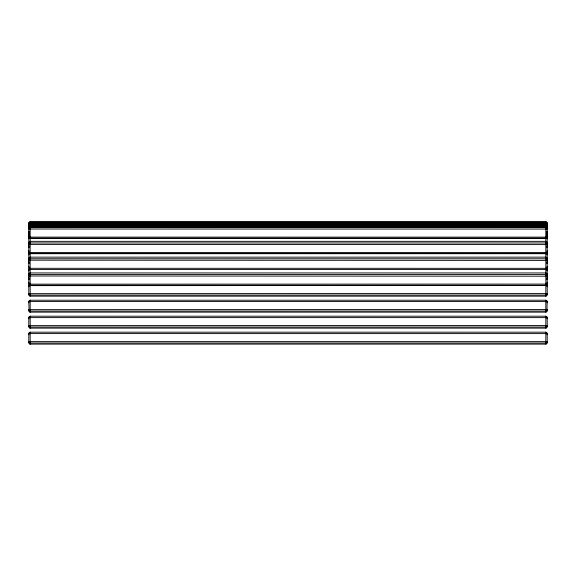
<?xml version="1.0" encoding="UTF-8"?>
<svg xmlns="http://www.w3.org/2000/svg" width="576" height="576" viewBox="0 0 576 576"><rect width="100%" height="100%" fill="white"/><g stroke="black" fill="none" stroke-linecap="round" stroke-linejoin="round"><path stroke-width="0.86" d="M29.102 242.582L28.836 242.698A1.44 1.411 0 0 1 30.24 241.351L545.76 241.351A1.44 1.411 0 0 1 547.2 242.762L547.178 242.712M28.8 250.661L28.814 250.618A1.44 1.411 0 0 0 29.102 251.525M28.814 258.516L28.8 258.559A1.44 1.411 0 0 1 30.24 257.148L545.76 257.148A1.44 1.411 0 0 1 547.2 258.559L547.164 258.494M28.814 266.414L28.8 266.458A1.44 1.411 0 0 0 29.102 267.322M29.102 274.176L28.836 274.291A1.44 1.411 0 0 1 30.24 272.945L545.76 272.945A1.44 1.411 0 0 1 547.2 274.356L547.178 274.306M28.8 282.254L28.814 282.211A1.44 1.411 0 0 0 29.102 283.118M547.164 244.454L547.2 244.39A1.44 1.411 0 0 0 545.76 242.978L30.24 242.978A1.44 1.411 0 0 0 28.8 244.39L546.761 244.598M547.164 252.353L547.2 237.708A1.44 1.426 0 0 0 546.898 236.837M547.164 276.048L547.2 275.983A1.44 1.411 0 0 0 545.76 274.572L30.24 274.572A1.44 1.411 0 0 0 28.8 275.983L546.761 276.192M547.164 283.946L547.2 269.676A1.44 1.426 0 0 0 546.898 268.805M546.761 260.395L28.8 260.186A1.44 1.411 0 0 1 30.24 258.775L545.76 258.79A1.44 1.411 0 0 1 547.2 260.186L547.178 260.237M546.761 252.497L30.031 252.576L28.8 252.288L28.814 237.679A1.44 1.426 0 0 1 29.102 236.837M546.761 269.539L30.24 269.496A1.44 1.411 0 0 1 28.8 268.085L28.8 253.692L29.93 253.505L546.761 253.555M546.761 284.09L30.031 284.17L28.8 283.882L28.814 269.647A1.44 1.426 0 0 1 29.102 268.805M30.175 296.158L30.168 221.796L545.81 221.796L545.832 296.15L30.24 296.15A1.44 1.426 0 0 1 28.8 294.725L28.814 285.631A1.44 1.426 0 0 1 29.678 284.35M29.102 310.831L28.8 301.644L30.031 301.457L546.761 301.507M30.175 328.126L30.24 328.126A1.44 1.426 0 0 1 28.8 326.693L28.814 317.606A1.44 1.426 0 0 1 30.24 316.202L545.832 316.202L545.81 328.126L30.168 328.126L30.175 316.202M30.175 344.11L30.24 344.11A1.44 1.426 0 0 1 28.8 342.677L28.814 333.59A1.44 1.426 0 0 1 30.24 332.186L545.832 332.186L545.81 344.11L30.168 344.11L30.175 332.186M545.76 296.15L545.76 296.15A1.44 1.426 0 0 0 547.2 294.725L547.2 285.66A1.44 1.426 0 0 0 546.322 284.35M547.121 301.586L546.97 310.817M545.76 328.126L545.76 328.126A1.44 1.426 0 0 0 547.2 326.693L547.2 317.628A1.44 1.426 0 0 0 545.76 316.202L545.76 316.202M545.76 344.11L545.76 344.11A1.44 1.426 0 0 0 547.2 342.677L547.2 333.612A1.44 1.426 0 0 0 545.76 332.186L545.76 332.186M29.203 269.546L30.24 269.482L29.282 269.532M546.761 293.515L28.8 293.652A1.44 1.426 0 0 0 30.24 295.078L545.767 295.07A1.44 1.426 0 0 0 547.2 293.652L547.121 293.594M545.76 309.449L546.97 309.535L28.8 309.636A1.44 1.426 0 0 0 30.24 311.069L545.767 311.054A1.44 1.426 0 0 0 547.2 309.636L547.121 309.578M545.76 325.433L546.97 325.519L28.8 325.62A1.44 1.426 0 0 0 30.24 327.053L545.767 327.038A1.44 1.426 0 0 0 547.2 325.62L547.121 325.562M545.76 343.037L30.24 343.037A1.44 1.426 0 0 1 28.8 341.611L547.2 341.611A1.44 1.426 0 0 1 545.76 343.037L545.825 343.03M28.93 245.621L28.814 245.671A1.44 1.426 0 0 0 29.102 246.571M28.93 261.605L28.8 261.684A1.44 1.426 0 0 0 29.102 262.555M28.858 277.618L28.814 277.639A1.44 1.426 0 0 0 29.102 278.539M28.814 285.631L546.761 285.523M28.814 317.606L547.2 317.628M28.814 333.59L547.2 333.612M547.121 238.838L547.2 238.781A1.44 1.426 0 0 0 546.898 237.91M547.121 254.822L547.2 254.765A1.44 1.426 0 0 0 546.898 253.894M547.121 262.822L547.2 262.757A1.44 1.426 0 0 1 546.898 263.628M546.934 270.857L547.2 270.749A1.44 1.426 0 0 0 546.898 269.878M547.121 278.806L547.2 278.741A1.44 1.426 0 0 1 546.898 279.612M547.121 302.782L547.2 302.717A1.44 1.426 0 0 0 546.898 301.846M547.121 318.766L547.2 318.701A1.44 1.426 0 0 0 546.898 317.83M547.121 334.75L547.2 334.685A1.44 1.426 0 0 0 546.898 333.814M545.825 221.796L545.76 221.796A1.44 1.44 0 0 1 547.2 223.236L547.2 237.082A1.44 1.44 0 0 1 545.76 238.522L30.24 238.522A1.44 1.44 0 0 1 28.8 237.082L28.814 223.229A1.44 1.44 0 0 1 30.24 221.796L30.24 221.796M545.76 300.218L30.168 300.218L30.19 312.142L545.832 312.142L545.76 300.218A1.44 1.426 0 0 1 547.2 301.644M547.15 246.823L547.2 246.773A1.44 1.426 0 0 1 546.898 247.644M547.15 286.783L547.2 286.733A1.44 1.426 0 0 0 546.898 285.862M28.858 317.578L30.24 317.441M28.93 223.603L28.8 223.574A1.44 1.44 0 0 1 30.24 222.134L545.76 222.134A1.44 1.44 0 0 1 547.2 223.574L547.121 223.596M28.93 224.28L28.8 224.258A1.44 1.44 0 0 1 30.24 222.818L545.76 222.818A1.44 1.44 0 0 1 547.2 224.258L547.121 224.28M28.894 224.957L28.8 224.935A1.44 1.44 0 0 1 30.24 223.502L545.76 223.502A1.44 1.44 0 0 1 547.2 224.935L547.142 224.957M28.93 225.641L28.8 225.619A1.44 1.44 0 0 1 30.24 224.179L545.76 224.179A1.44 1.44 0 0 1 547.2 225.619L547.121 225.641M28.93 226.325L28.8 226.303A1.44 1.44 0 0 1 30.24 224.863L545.76 224.863A1.44 1.44 0 0 1 547.2 226.303L547.121 226.318M28.93 227.009L28.8 226.98A1.44 1.44 0 0 1 30.24 225.54L545.76 225.54A1.44 1.44 0 0 1 547.2 226.98L547.121 227.002M28.93 227.686L28.8 227.664A1.44 1.44 0 0 1 30.24 226.224L545.76 226.224A1.44 1.44 0 0 1 547.2 227.664L547.121 227.678M29.167 228.384L28.8 228.341A1.44 1.44 0 0 1 30.24 226.901L545.76 226.901A1.44 1.44 0 0 1 547.2 228.341L547.121 228.362M546.761 229.068L28.8 229.025A1.44 1.44 0 0 1 30.24 227.585L545.76 227.585A1.44 1.44 0 0 1 547.2 229.025L547.121 229.046M545.76 238.176L30.182 238.176M546.847 244.577L545.76 244.678M546.847 252.475L545.76 252.576M546.847 260.374L545.76 260.474M547.2 269.676L545.76 269.496A1.44 1.411 0 0 0 547.2 268.085L546.797 268.286L547.2 268.085L547.2 253.692A1.44 1.426 0 0 0 546.898 252.821M546.847 276.17L545.76 276.271M546.847 284.069L545.76 284.17M28.93 309.557L30.24 309.449M28.93 325.541L30.24 325.433M28.93 333.533L30.24 333.425M28.93 341.525L30.24 341.417M28.93 223.891L28.814 223.906A1.44 1.44 0 0 1 30.24 222.48L545.76 222.48A1.44 1.44 0 0 1 547.2 223.913L547.121 223.898M28.93 224.575L28.8 224.597A1.44 1.44 0 0 1 30.24 223.157L545.76 223.157A1.44 1.44 0 0 1 547.2 224.597L547.121 224.575M28.93 225.252L28.814 225.266A1.44 1.44 0 0 1 30.24 223.841L545.76 223.841A1.44 1.44 0 0 1 547.2 225.281L547.121 225.259M28.93 225.936L28.814 225.95A1.44 1.44 0 0 1 30.24 224.518L545.76 224.518A1.44 1.44 0 0 1 547.2 225.958L547.121 225.943M28.93 226.613L28.814 226.634A1.44 1.44 0 0 1 30.24 225.202L545.76 225.202A1.44 1.44 0 0 1 547.2 226.642L547.121 226.62M28.93 227.297L28.814 227.311A1.44 1.44 0 0 1 30.24 225.886L545.76 225.886A1.44 1.44 0 0 1 547.2 227.318L547.121 227.304M28.93 227.981L28.814 227.995A1.44 1.44 0 0 1 30.24 226.562L545.76 226.562A1.44 1.44 0 0 1 547.2 228.002L547.121 227.981M28.93 228.658L28.814 228.672A1.44 1.44 0 0 1 30.24 227.246L545.76 227.246A1.44 1.44 0 0 1 547.2 228.686L547.121 228.665M29.102 231.257L28.814 231.286A1.44 1.44 0 0 0 29.102 232.171M28.93 231.948L28.814 231.962A1.44 1.44 0 0 0 29.102 232.855M28.93 232.632L28.814 232.646A1.44 1.44 0 0 0 29.102 233.532M28.93 233.309L28.814 233.323A1.44 1.44 0 0 0 29.102 234.216M28.93 233.993L28.814 234.007A1.44 1.44 0 0 0 29.102 234.893M28.858 234.677L28.814 234.691A1.44 1.44 0 0 0 29.102 235.577M28.93 235.354L28.814 235.368A1.44 1.44 0 0 0 29.102 236.261M29.102 236.023L28.814 236.052A1.44 1.44 0 0 0 29.102 236.938M28.93 236.714L28.814 236.729A1.44 1.44 0 0 0 29.678 238.068M547.121 231.653L547.2 231.631A1.44 1.44 0 0 1 546.898 232.51M547.121 232.337L547.2 232.315A1.44 1.44 0 0 1 546.898 233.194M547.121 233.014L547.2 232.992A1.44 1.44 0 0 1 546.898 233.87M547.121 233.698L547.2 233.676A1.44 1.44 0 0 1 546.898 234.554M547.121 234.374L547.2 234.36A1.44 1.44 0 0 1 546.898 235.238M547.121 235.058L547.2 235.037A1.44 1.44 0 0 1 546.898 235.915M547.121 235.735L547.2 235.721A1.44 1.44 0 0 1 546.898 236.599M547.121 236.419L547.2 236.398A1.44 1.44 0 0 1 546.898 237.276M29.239 253.555L30.24 253.498M29.239 285.523L30.24 285.473M29.239 293.515L30.24 293.465M29.239 301.507L30.24 301.457M30.175 312.142L30.24 312.134A1.44 1.426 0 0 1 28.8 310.709M546.538 229.075L545.76 229.082M545.76 268.373L546.638 268.315L29.282 268.301M547.2 252.288A1.44 1.411 0 0 1 545.76 253.699L30.24 253.699A1.44 1.411 0 0 1 28.8 252.288M547.2 283.882A1.44 1.411 0 0 1 545.76 285.293L30.24 285.293A1.44 1.411 0 0 1 28.8 283.882M30.182 300.218L30.24 300.218A1.44 1.426 0 0 0 28.8 301.644M545.76 312.134L545.76 312.134A1.44 1.426 0 0 0 547.2 310.709M545.76 237.139L546.638 237.132L29.282 237.125M30.24 229.082L29.448 229.075M30.24 237.139L29.203 237.125M545.76 253.498L547.2 253.692M545.76 285.473L547.2 285.66M545.76 293.465L546.833 293.522M545.76 301.457L546.833 301.522M545.76 317.441L547.142 317.578M545.76 333.425L547.07 333.533M545.76 341.417L547.07 341.525M30.24 244.678L29.282 244.606M30.24 252.576L29.282 252.504M30.24 260.474L29.282 260.402M30.24 268.373L29.203 268.286M30.24 276.271L29.282 276.199M30.24 284.17L29.282 284.098M546.898 231.257L547.2 231.293A1.44 1.44 0 0 1 546.898 232.171M546.898 236.023L547.2 236.059A1.44 1.44 0 0 1 546.898 236.938M547.07 231.948L547.2 231.97A1.44 1.44 0 0 1 546.898 232.855M547.07 232.632L547.2 232.654A1.44 1.44 0 0 1 546.898 233.532M547.07 233.309L547.2 233.338A1.44 1.44 0 0 1 546.898 234.216M547.07 233.993L547.2 234.014A1.44 1.44 0 0 1 546.898 234.893M547.07 235.354L547.2 235.375A1.44 1.44 0 0 1 546.898 236.261M547.07 236.714L547.2 236.743A1.44 1.44 0 0 1 546.322 238.068M28.879 231.653L28.814 231.638A1.44 1.44 0 0 0 29.102 232.51M28.879 233.014L28.814 233.006A1.44 1.44 0 0 0 29.102 233.87M28.879 233.698L28.814 233.683A1.44 1.44 0 0 0 29.102 234.554M28.879 234.374L28.814 234.367A1.44 1.44 0 0 0 29.102 235.238M28.879 235.058L28.814 235.044A1.44 1.44 0 0 0 29.102 235.915M28.879 236.419L28.814 236.412A1.44 1.44 0 0 0 29.102 237.276M547.142 234.677L547.2 234.698A1.44 1.44 0 0 1 546.898 235.577M28.879 232.337L28.814 232.322A1.44 1.44 0 0 0 29.102 233.194M28.858 235.735L28.814 235.728A1.44 1.44 0 0 0 29.102 236.599M547.07 245.621L547.2 245.7A1.44 1.426 0 0 1 546.898 246.571M547.07 261.605L547.2 261.684A1.44 1.426 0 0 1 546.898 262.555M28.858 238.831L28.814 238.81A1.44 1.426 0 0 1 29.102 237.91M28.858 262.814L28.814 262.786A1.44 1.426 0 0 0 29.102 263.628M28.858 278.798L28.814 278.77A1.44 1.426 0 0 0 29.102 279.612M28.858 302.774L28.814 302.746A1.44 1.426 0 0 1 29.102 301.846M28.858 318.758L28.814 318.73A1.44 1.426 0 0 1 29.102 317.83M28.858 254.822L28.814 254.794A1.44 1.426 0 0 1 29.102 253.894M547.142 277.618L547.2 277.668A1.44 1.426 0 0 1 546.898 278.539M28.858 334.742L28.814 334.714A1.44 1.426 0 0 1 29.102 333.814M28.858 270.806L28.8 270.749A1.44 1.426 0 0 1 29.102 269.878M28.85 246.823L28.814 246.802A1.44 1.426 0 0 0 29.102 247.644M28.85 286.783L28.814 286.762A1.44 1.426 0 0 1 29.102 285.862M547.178 266.407L547.2 266.458A1.44 1.411 0 0 1 546.898 267.322M547.186 250.618L547.2 250.661A1.44 1.411 0 0 1 546.898 251.525M547.186 282.211L547.2 282.254A1.44 1.411 0 0 1 546.898 283.118M28.8 253.692A1.44 1.426 0 0 1 29.102 252.821M29.678 237.722A1.44 1.44 0 0 1 29.448 237.6M546.552 237.6A1.44 1.44 0 0 1 546.322 237.722"/></g></svg>
